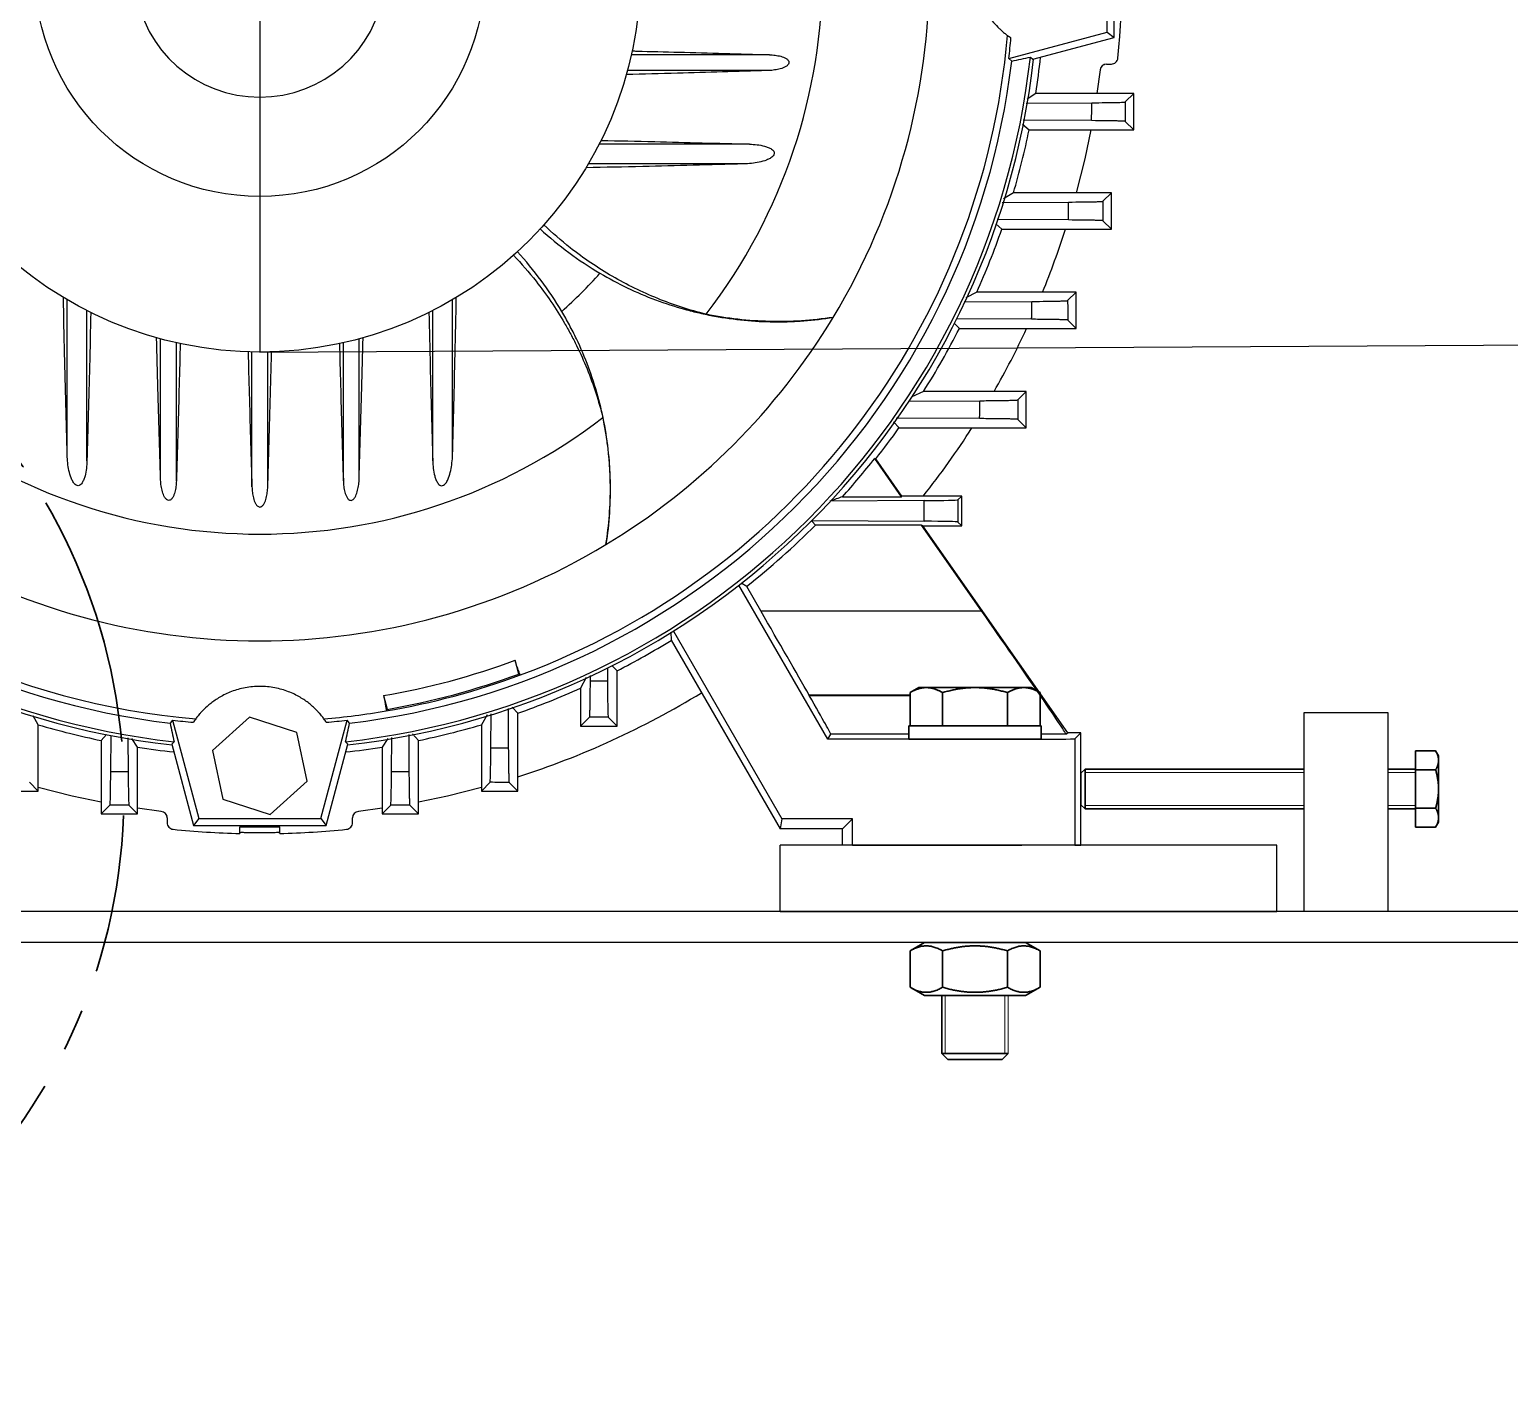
# Model space of a CAD drawing. Header units: millimetres. Extents: x 29178 to 37588, y 1365 to 7305.
# Drawn here: x 30084.7 to 30308.1, y 6078.2 to 6281 of the extents above; entities that cross this region are included whole.
import ezdxf

# ---------------------------------------------------------------- set-up
doc = ezdxf.new("R2010")
doc.units = ezdxf.units.MM
doc.linetypes.add('CENTER2', pattern=[28.575, 19.05, -3.175, 3.175, -3.175])
doc.linetypes.add('Dashed', pattern=[2, 1, -1])
for name, color, linetype, lineweight in [('CORTE', 6, 'CENTER2', 35), ('Oculto (ISO)', 7, 'Dashed', 18), ('Visível (ISO)', 7, 'Continuous', 35)]:
    doc.layers.add(name, color=color, linetype=linetype, lineweight=lineweight)

# ---------------------------------------------------------------- blocks, each defined once
blk = doc.blocks.new('base c')
for p, q in [((-38152.72, 29628.72), (-39752.72, 29628.72)), ((-38152.72, 29624.02), (-39752.72, 29624.02))]:
    blk.add_line(p, q)

msp = doc.modelspace()

# ---------------------------------------------------------------- linework, layer by layer
at = {"color": 7, "linetype": 'Continuous'}
for p, q in [((30248.42, 6279.84), (30248.42, 6299.84)), ((30247.37, 6280.65), (30247.37, 6299.04)), ((30232.53, 6276.67), (30247.37, 6280.65)), ((30236.17, 6276.56), (30248.42, 6279.84)), ((30247.37, 6280.65), (30248.42, 6279.84)), ((30196.38, 6277.24), (30175.52, 6277.24)), ((30232.53, 6276.67), (30232.98, 6276.29)), ((30235.78, 6276.89), (30236.17, 6276.56)), ((30247.3, 6275.84), (30248.02, 6275.84)), ((30196.05, 6274.85), (30174.93, 6274.85)), ((30246.3, 6274.96), (30245.83, 6271.39)), ((30236.6, 6271.39), (30235.28, 6270.52)), ((30251.4, 6271.39), (30236.6, 6271.39)), ((30250.11, 6270.11), (30251.4, 6271.39)), ((30251.4, 6265.89), (30251.4, 6271.39)), ((30235.17, 6269.92), (30245.05, 6269.99)), ((30234.57, 6266.78), (30235.6, 6265.89)), ((30245.03, 6267.29), (30234.68, 6267.37)), ((30250.11, 6267.18), (30251.4, 6265.89)), ((30235.6, 6265.89), (30251.4, 6265.89)), ((30193.36, 6263.74), (30170.65, 6263.74)), ((30192.49, 6260.75), (30169.02, 6260.75)), ((30231.54, 6254.92), (30241.54, 6254.99)), ((30233.23, 6256.39), (30231.72, 6255.5)), ((30248.02, 6256.39), (30233.23, 6256.39)), ((30246.73, 6255.11), (30248.02, 6256.39)), ((30248.02, 6250.89), (30248.02, 6256.39)), ((30230.57, 6251.73), (30231.47, 6250.89)), ((30241.52, 6252.29), (30230.76, 6252.37)), ((30231.47, 6250.89), (30248.02, 6250.89)), ((30246.74, 6252.17), (30248.02, 6250.89)), ((30090.33, 6216.78), (30090.33, 6240.25)), ((30148.52, 6216.78), (30148.52, 6240.25)), ((30225.79, 6239.92), (30236.01, 6239.99)), ((30227.7, 6241.39), (30226.05, 6240.54)), ((30242.7, 6241.39), (30227.7, 6241.39)), ((30241.41, 6240.11), (30242.7, 6241.39)), ((30242.7, 6235.89), (30242.7, 6241.39)), ((30093.32, 6215.91), (30093.32, 6238.61)), ((30145.53, 6215.91), (30145.53, 6238.61)), ((30235.97, 6237.29), (30224.65, 6237.37)), ((30241.42, 6237.17), (30242.7, 6235.89)), ((30224.27, 6236.7), (30225.07, 6235.89)), ((30225.07, 6235.89), (30242.7, 6235.89)), ((30104.43, 6213.21), (30104.43, 6234.33)), ((30106.82, 6212.89), (30106.82, 6233.74)), ((30132.03, 6212.89), (30132.03, 6233.74)), ((30134.42, 6213.21), (30134.42, 6234.33)), ((30118.23, 6212), (30118.23, 6232.36)), ((30120.62, 6212), (30120.62, 6232.36)), ((30219.65, 6226.39), (30217.86, 6225.6)), ((30235.16, 6226.39), (30219.65, 6226.39)), ((30233.87, 6225.11), (30235.16, 6226.39)), ((30235.16, 6220.89), (30235.16, 6226.39)), ((30217.37, 6224.92), (30228.16, 6224.99)), ((30215.12, 6221.79), (30215.95, 6220.89)), ((30228.12, 6222.29), (30215.54, 6222.37)), ((30233.89, 6222.16), (30235.16, 6220.89)), ((30215.95, 6220.89), (30235.16, 6220.89)), ((30212.44, 6216.23), (30212.29, 6216.27)), ((30216.34, 6210.49), (30212.29, 6216.27)), ((30216.39, 6210.59), (30212.44, 6216.23)), ((30207.4, 6210.49), (30216.34, 6210.49)), ((30216.34, 6210.49), (30216.39, 6210.59)), ((30225.41, 6210.59), (30216.39, 6210.59)), ((30224.83, 6210.01), (30225.41, 6210.59)), ((30225.41, 6206.09), (30225.41, 6210.59)), ((30219.72, 6209.9), (30205.58, 6209.8)), ((30219.72, 6206.79), (30219.72, 6209.9)), ((30224.83, 6210.01), (30224.83, 6206.67)), ((30202.81, 6206.91), (30219.72, 6206.79)), ((30219.34, 6206.2), (30203.33, 6206.2)), ((30219.54, 6206.09), (30219.34, 6206.2)), ((30228.42, 6193.23), (30219.34, 6206.2)), ((30219.54, 6206.09), (30225.41, 6206.09)), ((30241.42, 6174.84), (30219.54, 6206.09)), ((30224.83, 6206.67), (30225.41, 6206.09)), ((30205.21, 6173.86), (30191.77, 6197.13)), ((30192.94, 6196.93), (30192.11, 6197.45)), ((30195.08, 6193.23), (30192.94, 6196.93)), ((30195.08, 6193.23), (30228.42, 6193.23)), ((30181.88, 6190.19), (30198.26, 6161.82)), ((30181.47, 6190.01), (30181.55, 6188.8)), ((30181.55, 6188.8), (30197.98, 6160.34)), ((30158.52, 6183.7), (30157.96, 6185.78)), ((30158.52, 6183.7), (30158.77, 6183.57)), ((30169.34, 6182.67), (30169.35, 6183.47)), ((30171.9, 6184.64), (30171.91, 6182.7)), ((30173.37, 6184.2), (30172.56, 6185.01)), ((30173.37, 6175.84), (30173.37, 6184.2)), ((30168.72, 6183.2), (30167.87, 6181.57)), ((30167.87, 6181.57), (30167.87, 6175.84)), ((30138.08, 6180.46), (30138.64, 6178.38)), ((30202.4, 6180.46), (30202.37, 6180.5)), ((30217.61, 6180.5), (30202.37, 6180.5)), ((30202.4, 6180.46), (30217.61, 6180.46)), ((30237.25, 6180.3), (30237.24, 6180.3)), ((30237.24, 6180.26), (30237.28, 6180.26)), ((30237.25, 6180.3), (30237.28, 6180.26)), ((30085.97, 6176.04), (30085.17, 6177.41)), ((30117.87, 6177.19), (30112.29, 6172.17)), ((30125.01, 6174.86), (30117.87, 6177.19)), ((30138.64, 6178.38), (30138.48, 6178.14)), ((30153.76, 6177.55), (30152.87, 6176.04)), ((30154.31, 6172.56), (30154.35, 6177.72)), ((30156.9, 6178.49), (30156.94, 6172.58)), ((30158.37, 6177.8), (30157.54, 6178.69)), ((30158.37, 6166.03), (30158.37, 6177.8)), ((30169.22, 6177.19), (30167.87, 6175.84)), ((30172.03, 6177.18), (30173.37, 6175.84)), ((30085.97, 6166.03), (30085.97, 6176.04)), ((30096.24, 6174.55), (30095.47, 6173.67)), ((30106.25, 6176.74), (30105.87, 6176.29)), ((30106.25, 6176.74), (30110.23, 6161.89)), ((30126.56, 6167.51), (30125.01, 6174.86)), ((30128.62, 6161.89), (30132.6, 6176.74)), ((30132.98, 6176.29), (30132.6, 6176.74)), ((30141.9, 6174.58), (30141.94, 6169)), ((30143.37, 6173.67), (30142.49, 6174.69)), ((30152.87, 6176.04), (30152.87, 6166.03)), ((30167.87, 6175.84), (30173.37, 6175.84)), ((30205.21, 6173.86), (30205.64, 6174.61)), ((30217.42, 6174.61), (30205.64, 6174.61)), ((30241.15, 6174.61), (30237.42, 6174.61)), ((30241.15, 6174.61), (30241.42, 6174.84)), ((30243.42, 6174.84), (30241.42, 6174.84)), ((30242.51, 6173.93), (30243.42, 6174.84)), ((30243.42, 6157.84), (30243.42, 6174.84)), ((30095.47, 6173.67), (30095.47, 6162.6)), ((30096.9, 6169), (30096.95, 6174.44)), ((30099.5, 6174.07), (30099.54, 6168.99)), ((30100.97, 6172.67), (30100.1, 6173.99)), ((30100.97, 6162.6), (30100.97, 6172.67)), ((30106.47, 6173.48), (30106.14, 6173.1)), ((30106.14, 6173.1), (30109.42, 6160.84)), ((30129.42, 6160.84), (30132.71, 6173.1)), ((30132.71, 6173.1), (30132.38, 6173.48)), ((30138.75, 6173.99), (30137.87, 6172.67)), ((30137.87, 6172.67), (30137.87, 6162.6)), ((30139.31, 6168.99), (30139.35, 6174.11)), ((30143.37, 6162.6), (30143.37, 6173.67)), ((30234.51, 6173.86), (30205.21, 6173.86)), ((30242.51, 6173.93), (30242.51, 6157.84)), ((30112.29, 6172.17), (30113.84, 6164.83)), ((30080.47, 6166.03), (30085.97, 6166.03)), ((30084.65, 6167.35), (30085.97, 6166.03)), ((30120.97, 6162.5), (30126.56, 6167.51)), ((30154.19, 6167.35), (30152.87, 6166.03)), ((30152.87, 6166.03), (30158.37, 6166.03)), ((30157.06, 6167.34), (30158.37, 6166.03)), ((30096.79, 6163.92), (30095.47, 6162.6)), ((30099.65, 6163.92), (30100.97, 6162.6)), ((30104.54, 6162.96), (30100.97, 6163.43)), ((30113.84, 6164.83), (30120.97, 6162.5)), ((30137.87, 6163.43), (30134.31, 6162.96)), ((30139.2, 6163.92), (30137.87, 6162.6)), ((30142.05, 6163.92), (30143.37, 6162.6)), ((30095.47, 6162.6), (30100.97, 6162.6)), ((30105.42, 6161.97), (30105.42, 6161.25)), ((30110.23, 6161.89), (30109.42, 6160.84)), ((30110.23, 6161.89), (30128.62, 6161.89)), ((30128.62, 6161.89), (30129.42, 6160.84)), ((30133.42, 6161.25), (30133.42, 6161.97)), ((30137.87, 6162.6), (30143.37, 6162.6)), ((30198.26, 6161.82), (30197.98, 6160.34)), ((30208.9, 6161.82), (30198.26, 6161.82)), ((30208.9, 6161.82), (30207.42, 6160.34)), ((30208.9, 6157.84), (30208.9, 6161.82)), ((30109.42, 6160.84), (30129.42, 6160.84)), ((30116.42, 6160.64), (30122.42, 6160.64)), ((30116.42, 6159.63), (30116.42, 6160.64)), ((30122.42, 6159.63), (30122.42, 6160.64)), ((30207.42, 6160.34), (30197.98, 6160.34)), ((30207.42, 6157.84), (30207.42, 6160.34)), ((30208.9, 6157.84), (30207.42, 6157.84)), ((30208.9, 6157.84), (30234.51, 6157.84)), ((30242.51, 6157.84), (30234.51, 6157.84)), ((30242.51, 6157.84), (30243.42, 6157.84))]:
    msp.add_line(p, q, dxfattribs=at)
for p, q in [((30119.42, 6289.84), (30119.42, 6232.34)), ((30289.8, 6177.84), (30277.1, 6177.84)), ((30277.1, 6177.84), (30277.1, 6160.57)), ((30289.8, 6147.84), (30289.8, 6177.84)), ((30277.1, 6160.57), (30277.1, 6147.84)), ((30197.98, 6147.84), (30197.98, 6157.84)), ((30272.98, 6157.84), (30197.98, 6157.84)), ((30272.98, 6147.84), (30272.98, 6157.84)), ((30197.98, 6147.84), (30272.98, 6147.84)), ((30222.42, 6143.14), (30232.42, 6143.14))]:
    msp.add_line(p, q)
at = {"color": 3}
msp.add_line((30119.42, 6232.34), (30670.56, 6235.38), dxfattribs=at)
at = {"color": 1, "lineweight": 15}
msp.add_line((30231.92, 6135.14), (30231.92, 6126.39), dxfattribs=at)
at = {"lineweight": 15}
msp.add_line((30232.42, 6135.14), (30232.42, 6126.39), dxfattribs=at)
at = {"color": 7, "linetype": 'Continuous', "flags": 128}
for points in [[(30244.91, 6265.89), (30243.99, 6261.5), (30242.72, 6256.39)], [(30202.7, 6206.91), (30202.85, 6206.75), (30203.33, 6206.2)], [(30095.47, 6164.36), (30091.08, 6165.28), (30085.97, 6166.55)], [(30152.87, 6166.55), (30147.77, 6165.28), (30143.37, 6164.36)]]:
    msp.add_lwpolyline(points, dxfattribs=at)
at = {"color": 3}
msp.add_circle((30119.42, 6289.84), 57.5, dxfattribs=at)
msp.add_circle((30119.42, 6289.84), 34)
at = {"color": 7, "linetype": 'Continuous'}
for centre, radius, start, end in [((30119.42, 6289.84), 85, 322.456, 37.544), ((30119.42, 6289.84), 101.13, 328.8855, 31.1145), ((30119.42, 6289.84), 130.25, 354.2274, 5.7726), ((30119.42, 6289.84), 113.32, 184.9002, 265.0998), ((30119.42, 6289.84), 113.32, 290.3164, 355.0998), ((30119.42, 6289.84), 113.87, 353.3571, 354.941), ((30119.42, 6289.84), 117.6, 186.471, 263.529), ((30119.42, 6289.84), 117.08, 186.3514, 263.6486), ((30119.42, 6289.84), 114.36, 186.8084, 263.1916), ((30119.42, 6289.84), 117.08, 276.3514, 353.6486), ((30119.42, 6289.84), 117.6, 276.471, 353.529), ((30119.42, 6289.84), 114.36, 276.8084, 353.1916), ((30119.42, 6289.84), 118.62, 351.052, 353.7219), ((30247.3, 6274.84), 1, 90, 173.3096), ((30119.42, 6289.84), 118.62, 343.6209, 348.3517), ((30198.93, 6291.65), 55.13, 227.6049, 239.3006), ((30119.42, 6289.84), 118.62, 335.8928, 340.8309), ((30119.42, 6289.84), 127.75, 337.7124, 342.2483), ((30117.61, 6210.33), 55.13, 30.6994, 42.3951), ((30119.42, 6289.84), 68.68, 311.5968, 318.4032), ((30119.42, 6289.84), 101.13, 301.1145, 328.8855), ((30119.42, 6289.84), 118.62, 327.663, 332.9472), ((30119.42, 6289.84), 127.75, 330.2199, 335.0195), ((30119.42, 6289.84), 85, 232.456, 307.544), ((30119.42, 6289.84), 118.62, 321.6437, 324.4605), ((30119.42, 6289.84), 127.75, 321.6581, 327.335), ((30119.42, 6289.84), 118.48, 317.9509, 321.611), ((30119.42, 6289.84), 118.48, 308.3531, 315.0913), ((30119.42, 6289.84), 101.13, 238.8855, 301.1145), ((30119.42, 6289.84), 118.62, 297.0528, 301.5855), ((30119.42, 6289.84), 110.97, 279.6791, 290.3209), ((30119.42, 6289.84), 113.32, 279.6836, 290.3164), ((30119.42, 6289.84), 113.11, 279.7802, 290.2198), ((30119.42, 6289.84), 118.62, 289.1691, 294.1072), ((30119.42, 6289.84), 127.75, 287.7517, 301.4722), ((30119.42, 6289.84), 113.32, 274.9002, 279.6836), ((30119.42, 6289.84), 118.62, 253.6209, 258.3517), ((30119.42, 6289.84), 113.87, 263.3571, 264.941), ((30119.42, 6289.84), 113.87, 275.059, 276.6429), ((30119.42, 6289.84), 118.62, 281.6483, 286.3791), ((30119.42, 6289.84), 118.62, 261.052, 263.7219), ((30119.42, 6289.84), 118.62, 276.2781, 278.948), ((30104.42, 6161.97), 1, 0, 83.3096), ((30134.42, 6161.97), 1, 96.6904, 180), ((30119.42, 6289.84), 130.25, 264.2274, 268.6802), ((30119.42, 6289.84), 130.25, 271.3198, 275.7726)]:
    msp.add_arc(centre, radius, start, end, dxfattribs=at)
msp.add_arc((30119.42, 6289.84), 19, 105.2575, 74.7425)
for centre, major_axis, ratio, start_param, end_param in [((30214.83, 6210.02), (10, 0), 0.013091, 5.222898, 6.270095), ((30214.83, 6206.67), (10, 0), 0.013091, 0.01309, 1.060288), ((30194.9, 6193.23), (-10.39, 18), 0.007558, 3.922627, 4.708025), ((30228.13, 6193.23), (-12.61, 18), 0.010723, 3.919482, 4.70488), ((30194.09, 6194.61), (-11.55, 20), 0.007558, 3.145956, 3.922627), ((30227.15, 6194.61), (-14.01, 20), 0.010723, 3.14281, 3.919482), ((30234.51, 6173.93), (8, 0), 0.008727, 4.712389, 6.274459)]:
    msp.add_ellipse(centre, major_axis=major_axis, ratio=ratio, start_param=start_param, end_param=end_param, dxfattribs=at)
for points, knots in [([(30232.33, 6299.52), (30232.29, 6299.5), (30232.21, 6299.44), (30231.96, 6299.25), (30231.8, 6299.12), (30231.49, 6298.85), (30231.38, 6298.75), (30231.14, 6298.53), (30231.01, 6298.41), (30230.74, 6298.13), (30230.6, 6297.98), (30230.31, 6297.65), (30230.16, 6297.47), (30229.69, 6296.88), (30229.37, 6296.43), (30228.92, 6295.65), (30228.76, 6295.37), (30228.48, 6294.78), (30228.35, 6294.48), (30228.1, 6293.84), (30227.99, 6293.51), (30227.79, 6292.82), (30227.71, 6292.46), (30227.5, 6291.37), (30227.42, 6290.63), (30227.42, 6289.11), (30227.49, 6288.36), (30227.7, 6287.27), (30227.78, 6286.91), (30227.98, 6286.22), (30228.09, 6285.89), (30228.33, 6285.25), (30228.47, 6284.94), (30228.75, 6284.34), (30228.9, 6284.07), (30229.2, 6283.54), (30229.36, 6283.3), (30229.68, 6282.84), (30229.83, 6282.62), (30230.3, 6282.03), (30230.6, 6281.7), (30231.01, 6281.29), (30231.14, 6281.16), (30231.38, 6280.94), (30231.49, 6280.84), (30231.79, 6280.58), (30231.96, 6280.45), (30232.21, 6280.25), (30232.29, 6280.19), (30232.33, 6280.16)], [0, 0, 0, 0, 0.0625, 0.0625, 0.125, 0.125, 0.15625, 0.15625, 0.1875, 0.1875, 0.21875, 0.21875, 0.25, 0.25, 0.3125, 0.3125, 0.34375, 0.34375, 0.375, 0.375, 0.40625, 0.40625, 0.4375, 0.4375, 0.5, 0.5, 0.5625, 0.5625, 0.59375, 0.59375, 0.625, 0.625, 0.65625, 0.65625, 0.6875, 0.6875, 0.71875, 0.71875, 0.75, 0.75, 0.8125, 0.8125, 0.84375, 0.84375, 0.875, 0.875, 0.9375, 0.9375, 1, 1, 1, 1]), ([(30175.65, 6277.82), (30175.88, 6277.82), (30176.11, 6277.81), (30176.34, 6277.8), (30178.47, 6277.75), (30180.6, 6277.69), (30182.72, 6277.64), (30185, 6277.57), (30187.28, 6277.51), (30189.55, 6277.44), (30191.83, 6277.38), (30194.1, 6277.31), (30196.38, 6277.24)], [0.00588645, 0.00588645, 0.00588645, 0.00588645, 0.00660195, 0.00660195, 0.00660195, 0.01320391, 0.01320391, 0.01320391, 0.02026936, 0.02026936, 0.02026936, 0.02733484, 0.02733484, 0.02733484, 0.02733484]), ([(30196.38, 6277.24), (30196.67, 6277.23), (30196.96, 6277.21), (30197.53, 6277.13), (30197.81, 6277.08), (30198.23, 6276.97), (30198.36, 6276.93), (30198.64, 6276.82), (30198.77, 6276.76), (30198.96, 6276.64), (30199.02, 6276.6), (30199.13, 6276.5), (30199.19, 6276.45), (30199.27, 6276.33), (30199.31, 6276.26), (30199.34, 6276.11), (30199.33, 6276.03), (30199.28, 6275.88), (30199.24, 6275.81), (30199.14, 6275.7), (30199.09, 6275.64), (30198.91, 6275.5), (30198.78, 6275.43), (30198.38, 6275.23), (30198.09, 6275.14), (30197.52, 6275), (30197.23, 6274.95), (30196.64, 6274.88), (30196.35, 6274.86), (30196.05, 6274.85)], [0, 0, 0, 0, 0.125, 0.125, 0.25, 0.25, 0.3125, 0.3125, 0.375, 0.375, 0.40625, 0.40625, 0.4375, 0.4375, 0.46875, 0.46875, 0.5, 0.5, 0.53125, 0.53125, 0.5625, 0.5625, 0.625, 0.625, 0.75, 0.75, 0.875, 0.875, 1, 1, 1, 1]), ([(30248.02, 6275.84), (30248.14, 6275.84), (30248.26, 6275.87), (30248.49, 6275.95), (30248.6, 6276.02), (30248.87, 6276.27), (30248.99, 6276.5), (30249.01, 6276.74)], [0, 0, 0, 0, 0.25, 0.25, 0.5, 0.5, 1, 1, 1, 1]), ([(30196.05, 6274.85), (30191.53, 6274.71), (30187.01, 6274.58), (30179.91, 6274.39), (30177.34, 6274.33), (30174.77, 6274.26)], [0, 0, 0, 0, 0.5, 0.5, 0.7839976, 0.7839976, 0.7839976, 0.7839976]), ([(30245.03, 6267.29), (30245.03, 6267.64), (30245.04, 6267.99), (30245.04, 6268.34), (30245.04, 6268.89), (30245.04, 6269.44), (30245.05, 6269.99)], [0, 0, 0, 0, 0.001051605, 0.001051605, 0.001051605, 0.002715777, 0.002715777, 0.002715777, 0.002715777]), ([(30245.05, 6269.99), (30245.81, 6270), (30246.5, 6270.01), (30247.43, 6270.02), (30247.72, 6270.02), (30248.26, 6270.03), (30248.5, 6270.04), (30248.94, 6270.05), (30249.14, 6270.05), (30249.48, 6270.06), (30249.62, 6270.07), (30249.97, 6270.08), (30250.1, 6270.1), (30250.11, 6270.11)], [0, 0, 0, 0, 0.25, 0.25, 0.375, 0.375, 0.5, 0.5, 0.625, 0.625, 0.75, 0.75, 1, 1, 1, 1]), ([(30250.11, 6270.11), (30250.11, 6269.8), (30250.11, 6269.49), (30250.11, 6269.18), (30250.11, 6268.51), (30250.11, 6267.84), (30250.11, 6267.18)], [0, 0, 0, 0, 0.000930256, 0.000930256, 0.000930256, 0.002944349, 0.002944349, 0.002944349, 0.002944349]), ([(30250.11, 6267.18), (30250.1, 6267.19), (30249.98, 6267.2), (30249.62, 6267.22), (30249.48, 6267.22), (30249.14, 6267.23), (30248.94, 6267.24), (30248.5, 6267.25), (30248.25, 6267.25), (30247.71, 6267.26), (30247.42, 6267.27), (30246.49, 6267.28), (30245.8, 6267.28), (30245.03, 6267.29)], [0, 0, 0, 0, 0.25, 0.25, 0.375, 0.375, 0.5, 0.5, 0.625, 0.625, 0.75, 0.75, 1, 1, 1, 1]), ([(30170.94, 6264.31), (30173.65, 6264.25), (30176.35, 6264.19), (30183.82, 6264), (30188.59, 6263.88), (30193.36, 6263.74)], [0.21742, 0.21742, 0.21742, 0.21742, 0.5, 0.5, 1, 1, 1, 1]), ([(30193.36, 6263.74), (30193.75, 6263.73), (30194.13, 6263.7), (30194.89, 6263.61), (30195.27, 6263.54), (30195.82, 6263.39), (30196, 6263.33), (30196.37, 6263.18), (30196.54, 6263.1), (30196.78, 6262.93), (30196.86, 6262.87), (30196.99, 6262.72), (30197.05, 6262.64), (30197.12, 6262.45), (30197.12, 6262.34), (30197.07, 6262.15), (30197.01, 6262.06), (30196.89, 6261.9), (30196.81, 6261.83), (30196.65, 6261.71), (30196.57, 6261.65), (30196.31, 6261.5), (30196.13, 6261.42), (30195.58, 6261.2), (30195.2, 6261.1), (30194.43, 6260.93), (30194.05, 6260.87), (30193.27, 6260.79), (30192.88, 6260.76), (30192.49, 6260.75)], [0, 0, 0, 0, 0.125, 0.125, 0.25, 0.25, 0.3125, 0.3125, 0.375, 0.375, 0.40625, 0.40625, 0.4375, 0.4375, 0.46875, 0.46875, 0.5, 0.5, 0.53125, 0.53125, 0.5625, 0.5625, 0.625, 0.625, 0.75, 0.75, 0.875, 0.875, 1, 1, 1, 1]), ([(30192.49, 6260.75), (30187.41, 6260.61), (30182.33, 6260.48), (30174.39, 6260.3), (30171.53, 6260.23), (30168.68, 6260.18)], [0, 0, 0, 0, 0.5, 0.5, 0.7800016, 0.7800016, 0.7800016, 0.7800016]), ([(30241.52, 6252.29), (30241.52, 6252.57), (30241.52, 6252.85), (30241.52, 6253.13), (30241.53, 6253.75), (30241.53, 6254.37), (30241.54, 6254.99)], [0, 0, 0, 0, 0.000850799, 0.000850799, 0.000850799, 0.00273771, 0.00273771, 0.00273771, 0.00273771]), ([(30241.54, 6254.99), (30242.32, 6255), (30243.03, 6255.01), (30243.98, 6255.02), (30244.28, 6255.02), (30244.83, 6255.03), (30245.08, 6255.04), (30245.53, 6255.05), (30245.73, 6255.05), (30246.09, 6255.06), (30246.23, 6255.07), (30246.47, 6255.08), (30246.56, 6255.08), (30246.69, 6255.1), (30246.73, 6255.1), (30246.73, 6255.11)], [0, 0, 0, 0, 0.25, 0.25, 0.375, 0.375, 0.5, 0.5, 0.625, 0.625, 0.75, 0.75, 0.875, 0.875, 1, 1, 1, 1]), ([(30186.82, 6238.05), (30184.3, 6238.67), (30181.86, 6239.47), (30177.14, 6241.38), (30174.85, 6242.5), (30171.55, 6244.42), (30170.46, 6245.1), (30168.34, 6246.54), (30167.29, 6247.3), (30164.9, 6249.18), (30163.58, 6250.33), (30162.31, 6251.54)], [0, 0, 0, 0, 0.25, 0.25, 0.5, 0.5, 0.625, 0.625, 0.75, 0.75, 0.920276, 0.920276, 0.920276, 0.920276]), ([(30246.74, 6252.17), (30246.73, 6252.19), (30246.6, 6252.2), (30246.24, 6252.21), (30246.09, 6252.22), (30245.74, 6252.23), (30245.54, 6252.24), (30245.08, 6252.25), (30244.83, 6252.25), (30244.28, 6252.26), (30243.97, 6252.26), (30243.02, 6252.28), (30242.31, 6252.28), (30241.52, 6252.29)], [0, 0, 0, 0, 0.25, 0.25, 0.375, 0.375, 0.5, 0.5, 0.625, 0.625, 0.75, 0.75, 1, 1, 1, 1]), ([(30157.72, 6246.96), (30158.92, 6245.7), (30160.06, 6244.39), (30162.7, 6241.04), (30164.14, 6238.94), (30165.75, 6236.17), (30166.06, 6235.61), (30166.67, 6234.47), (30166.97, 6233.9), (30167.82, 6232.16), (30168.35, 6230.99), (30169.8, 6227.41), (30170.59, 6224.96), (30171.22, 6222.45)], [0.080097, 0.080097, 0.080097, 0.080097, 0.25, 0.25, 0.5, 0.5, 0.5625, 0.5625, 0.625, 0.625, 0.75, 0.75, 1, 1, 1, 1]), ([(30170.79, 6244.25), (30173.48, 6242.65), (30176.28, 6241.31), (30180.61, 6239.69), (30182.08, 6239.22), (30184.32, 6238.6), (30185.07, 6238.41), (30186.57, 6238.07), (30187.32, 6237.91), (30191.06, 6237.22), (30194.06, 6236.94), (30197.83, 6236.9), (30198.58, 6236.91), (30200.08, 6236.96), (30200.83, 6237), (30203.06, 6237.17), (30204.54, 6237.35), (30206.01, 6237.58)], [0, 0, 0, 0, 0.25, 0.25, 0.375, 0.375, 0.4375, 0.4375, 0.5, 0.5, 0.75, 0.75, 0.8125, 0.8125, 0.875, 0.875, 1, 1, 1, 1]), ([(30090.33, 6216.78), (30090.19, 6221.86), (30090.06, 6226.94), (30089.87, 6234.88), (30089.81, 6237.73), (30089.76, 6240.59)], [0, 0, 0, 0, 0.5, 0.5, 0.7800016, 0.7800016, 0.7800016, 0.7800016]), ([(30148.52, 6216.78), (30148.66, 6221.86), (30148.79, 6226.94), (30148.97, 6234.88), (30149.03, 6237.73), (30149.09, 6240.59)], [0, 0, 0, 0, 0.5, 0.5, 0.7800016, 0.7800016, 0.7800016, 0.7800016]), ([(30235.97, 6237.29), (30235.98, 6237.5), (30235.98, 6237.72), (30235.98, 6237.94), (30235.99, 6238.62), (30236, 6239.31), (30236.01, 6239.99)], [0, 0, 0, 0, 0.000665229, 0.000665229, 0.000665229, 0.002771269, 0.002771269, 0.002771269, 0.002771269]), ([(30236.01, 6239.99), (30236.82, 6240), (30237.56, 6240), (30238.55, 6240.02), (30238.87, 6240.02), (30239.44, 6240.03), (30239.7, 6240.04), (30240.17, 6240.05), (30240.38, 6240.05), (30240.74, 6240.06), (30240.9, 6240.07), (30241.14, 6240.08), (30241.24, 6240.08), (30241.37, 6240.1), (30241.41, 6240.1), (30241.41, 6240.11)], [0, 0, 0, 0, 0.25, 0.25, 0.375, 0.375, 0.5, 0.5, 0.625, 0.625, 0.75, 0.75, 0.875, 0.875, 1, 1, 1, 1]), ([(30093.89, 6238.32), (30093.83, 6235.62), (30093.77, 6232.92), (30093.58, 6225.45), (30093.45, 6220.68), (30093.32, 6215.91)], [0.21742, 0.21742, 0.21742, 0.21742, 0.5, 0.5, 1, 1, 1, 1]), ([(30144.96, 6238.32), (30145.02, 6235.62), (30145.08, 6232.92), (30145.26, 6225.45), (30145.39, 6220.68), (30145.53, 6215.91)], [0.21742, 0.21742, 0.21742, 0.21742, 0.5, 0.5, 1, 1, 1, 1]), ([(30171.68, 6203.26), (30172.16, 6206.2), (30172.38, 6209.16), (30172.34, 6213.65), (30172.27, 6215.15), (30172.05, 6217.41), (30171.96, 6218.17), (30171.75, 6219.69), (30171.63, 6220.45), (30170.94, 6224.22), (30170.12, 6227.17), (30168.51, 6231.5), (30167.91, 6232.93), (30166.9, 6235.04), (30166.54, 6235.74), (30165.8, 6237.13), (30165.42, 6237.81), (30165.02, 6238.48)], [0, 0, 0, 0, 0.25, 0.25, 0.375, 0.375, 0.4375, 0.4375, 0.5, 0.5, 0.75, 0.75, 0.875, 0.875, 0.9375, 0.9375, 1, 1, 1, 1]), ([(30206.01, 6237.58), (30202.8, 6237.09), (30199.6, 6236.89), (30193.21, 6237.04), (30190.01, 6237.4), (30186.82, 6238.05)], [0, 0, 0, 0, 0.5, 0.5, 1, 1, 1, 1]), ([(30241.42, 6237.17), (30241.41, 6237.18), (30241.28, 6237.19), (30240.9, 6237.21), (30240.75, 6237.22), (30240.38, 6237.23), (30240.17, 6237.23), (30239.7, 6237.24), (30239.44, 6237.25), (30238.86, 6237.26), (30238.55, 6237.26), (30237.88, 6237.27), (30237.53, 6237.28), (30236.78, 6237.28), (30236.39, 6237.29), (30235.97, 6237.29)], [0, 0, 0, 0, 0.25, 0.25, 0.375, 0.375, 0.5, 0.5, 0.625, 0.625, 0.75, 0.75, 0.875, 0.875, 1, 1, 1, 1]), ([(30104.43, 6213.21), (30104.29, 6217.73), (30104.16, 6222.26), (30103.97, 6229.35), (30103.91, 6231.92), (30103.84, 6234.49)], [0, 0, 0, 0, 0.5, 0.5, 0.7839976, 0.7839976, 0.7839976, 0.7839976]), ([(30107.4, 6233.61), (30107.39, 6233.38), (30107.39, 6233.15), (30107.38, 6232.92), (30107.33, 6230.8), (30107.27, 6228.67), (30107.21, 6226.54), (30107.15, 6224.27), (30107.09, 6221.99), (30107.02, 6219.71), (30106.96, 6217.44), (30106.89, 6215.16), (30106.82, 6212.89)], [0.00588645, 0.00588645, 0.00588645, 0.00588645, 0.00660195, 0.00660195, 0.00660195, 0.01320391, 0.01320391, 0.01320391, 0.02026936, 0.02026936, 0.02026936, 0.02733484, 0.02733484, 0.02733484, 0.02733484]), ([(30131.45, 6233.61), (30131.45, 6233.38), (30131.46, 6233.15), (30131.46, 6232.92), (30131.52, 6230.8), (30131.57, 6228.67), (30131.63, 6226.54), (30131.69, 6224.27), (30131.76, 6221.99), (30131.82, 6219.71), (30131.89, 6217.44), (30131.96, 6215.16), (30132.03, 6212.89)], [0.00588645, 0.00588645, 0.00588645, 0.00588645, 0.00660195, 0.00660195, 0.00660195, 0.01320391, 0.01320391, 0.01320391, 0.02026936, 0.02026936, 0.02026936, 0.02733484, 0.02733484, 0.02733484, 0.02733484]), ([(30134.42, 6213.21), (30134.55, 6217.73), (30134.68, 6222.26), (30134.87, 6229.35), (30134.94, 6231.92), (30135, 6234.49)], [0, 0, 0, 0, 0.5, 0.5, 0.7839976, 0.7839976, 0.7839976, 0.7839976]), ([(30117.65, 6232.37), (30117.65, 6232.11), (30117.66, 6231.85), (30117.67, 6231.59), (30117.72, 6229.46), (30117.78, 6227.34), (30117.84, 6225.21), (30117.9, 6223.01), (30117.96, 6220.81), (30118.03, 6218.61), (30118.09, 6216.4), (30118.16, 6214.2), (30118.23, 6212)], [0.00579064, 0.00579064, 0.00579064, 0.00579064, 0.00660195, 0.00660195, 0.00660195, 0.0132039, 0.0132039, 0.0132039, 0.02004634, 0.02004634, 0.02004634, 0.02688879, 0.02688879, 0.02688879, 0.02688879]), ([(30120.62, 6212), (30120.67, 6213.59), (30120.72, 6215.19), (30120.76, 6216.78), (30120.81, 6218.37), (30120.86, 6219.96), (30120.9, 6221.56), (30120.95, 6223.15), (30120.99, 6224.74), (30121.04, 6226.34), (30121.08, 6227.93), (30121.12, 6229.53), (30121.17, 6231.12), (30121.18, 6231.54), (30121.19, 6231.95), (30121.2, 6232.37)], [0, 0, 0, 0, 0.00495025, 0.00495025, 0.00495025, 0.00990049, 0.00990049, 0.00990049, 0.01485074, 0.01485074, 0.01485074, 0.01980098, 0.01980098, 0.01980098, 0.02109815, 0.02109815, 0.02109815, 0.02109815]), ([(30228.12, 6222.29), (30228.12, 6222.45), (30228.13, 6222.61), (30228.13, 6222.77), (30228.14, 6223.51), (30228.15, 6224.25), (30228.16, 6224.99)], [0, 0, 0, 0, 0.00050301, 0.00050301, 0.00050301, 0.002816691, 0.002816691, 0.002816691, 0.002816691]), ([(30228.16, 6224.99), (30229.02, 6225), (30229.8, 6225), (30230.86, 6225.02), (30231.19, 6225.02), (30231.79, 6225.03), (30232.07, 6225.03), (30232.44, 6225.04), (30232.56, 6225.05), (30232.78, 6225.05), (30232.88, 6225.05), (30233.17, 6225.06), (30233.33, 6225.07), (30233.59, 6225.08), (30233.69, 6225.09), (30233.83, 6225.1), (30233.87, 6225.1), (30233.87, 6225.11)], [0, 0, 0, 0, 0.25, 0.25, 0.375, 0.375, 0.5, 0.5, 0.5625, 0.5625, 0.625, 0.625, 0.75, 0.75, 0.875, 0.875, 1, 1, 1, 1]), ([(30171.22, 6222.45), (30171.87, 6219.26), (30172.23, 6216.06), (30172.38, 6209.66), (30172.18, 6206.46), (30171.68, 6203.26)], [0, 0, 0, 0, 0.5, 0.5, 1, 1, 1, 1]), ([(30233.89, 6222.16), (30233.87, 6222.18), (30233.74, 6222.19), (30233.34, 6222.21), (30233.18, 6222.21), (30232.79, 6222.23), (30232.57, 6222.23), (30232.08, 6222.24), (30231.8, 6222.25), (30231.19, 6222.26), (30230.85, 6222.26), (30230.15, 6222.27), (30229.78, 6222.27), (30228.98, 6222.28), (30228.56, 6222.28), (30228.12, 6222.29)], [0, 0, 0, 0, 0.25, 0.25, 0.375, 0.375, 0.5, 0.5, 0.625, 0.625, 0.75, 0.75, 0.875, 0.875, 1, 1, 1, 1]), ([(30093.32, 6215.91), (30093.31, 6215.52), (30093.28, 6215.14), (30093.18, 6214.38), (30093.12, 6214), (30092.97, 6213.45), (30092.91, 6213.26), (30092.76, 6212.9), (30092.68, 6212.72), (30092.51, 6212.49), (30092.45, 6212.41), (30092.3, 6212.27), (30092.22, 6212.22), (30092.03, 6212.15), (30091.92, 6212.15), (30091.72, 6212.2), (30091.63, 6212.25), (30091.48, 6212.38), (30091.41, 6212.46), (30091.28, 6212.61), (30091.23, 6212.7), (30091.08, 6212.96), (30090.99, 6213.14), (30090.78, 6213.68), (30090.68, 6214.07), (30090.51, 6214.83), (30090.45, 6215.22), (30090.37, 6216), (30090.34, 6216.39), (30090.33, 6216.78)], [0, 0, 0, 0, 0.125, 0.125, 0.25, 0.25, 0.3125, 0.3125, 0.375, 0.375, 0.40625, 0.40625, 0.4375, 0.4375, 0.46875, 0.46875, 0.5, 0.5, 0.53125, 0.53125, 0.5625, 0.5625, 0.625, 0.625, 0.75, 0.75, 0.875, 0.875, 1, 1, 1, 1]), ([(30145.53, 6215.91), (30145.54, 6215.52), (30145.57, 6215.14), (30145.66, 6214.38), (30145.73, 6214), (30145.88, 6213.45), (30145.94, 6213.26), (30146.08, 6212.9), (30146.17, 6212.72), (30146.33, 6212.49), (30146.4, 6212.41), (30146.54, 6212.27), (30146.63, 6212.22), (30146.82, 6212.15), (30146.92, 6212.15), (30147.12, 6212.2), (30147.21, 6212.25), (30147.37, 6212.38), (30147.44, 6212.46), (30147.56, 6212.61), (30147.62, 6212.7), (30147.77, 6212.96), (30147.85, 6213.14), (30148.07, 6213.68), (30148.17, 6214.07), (30148.34, 6214.83), (30148.39, 6215.22), (30148.48, 6216), (30148.51, 6216.39), (30148.52, 6216.78)], [0, 0, 0, 0, 0.125, 0.125, 0.25, 0.25, 0.3125, 0.3125, 0.375, 0.375, 0.40625, 0.40625, 0.4375, 0.4375, 0.46875, 0.46875, 0.5, 0.5, 0.53125, 0.53125, 0.5625, 0.5625, 0.625, 0.625, 0.75, 0.75, 0.875, 0.875, 1, 1, 1, 1]), ([(30106.82, 6212.89), (30106.81, 6212.6), (30106.79, 6212.31), (30106.71, 6211.74), (30106.66, 6211.46), (30106.55, 6211.04), (30106.5, 6210.9), (30106.4, 6210.63), (30106.34, 6210.49), (30106.22, 6210.31), (30106.18, 6210.25), (30106.08, 6210.13), (30106.03, 6210.08), (30105.91, 6209.99), (30105.84, 6209.96), (30105.68, 6209.93), (30105.61, 6209.93), (30105.46, 6209.98), (30105.39, 6210.03), (30105.28, 6210.12), (30105.22, 6210.18), (30105.08, 6210.36), (30105.01, 6210.49), (30104.81, 6210.89), (30104.72, 6211.17), (30104.58, 6211.75), (30104.53, 6212.04), (30104.46, 6212.62), (30104.44, 6212.92), (30104.43, 6213.21)], [0, 0, 0, 0, 0.125, 0.125, 0.25, 0.25, 0.3125, 0.3125, 0.375, 0.375, 0.40625, 0.40625, 0.4375, 0.4375, 0.46875, 0.46875, 0.5, 0.5, 0.53125, 0.53125, 0.5625, 0.5625, 0.625, 0.625, 0.75, 0.75, 0.875, 0.875, 1, 1, 1, 1]), ([(30132.03, 6212.89), (30132.04, 6212.6), (30132.06, 6212.31), (30132.13, 6211.74), (30132.18, 6211.46), (30132.3, 6211.04), (30132.34, 6210.9), (30132.45, 6210.63), (30132.51, 6210.49), (30132.63, 6210.31), (30132.67, 6210.25), (30132.76, 6210.13), (30132.82, 6210.08), (30132.94, 6209.99), (30133.01, 6209.96), (30133.16, 6209.93), (30133.24, 6209.93), (30133.39, 6209.98), (30133.45, 6210.03), (30133.57, 6210.12), (30133.62, 6210.18), (30133.76, 6210.36), (30133.84, 6210.49), (30134.03, 6210.89), (30134.12, 6211.17), (30134.26, 6211.75), (30134.31, 6212.04), (30134.39, 6212.62), (30134.41, 6212.92), (30134.42, 6213.21)], [0, 0, 0, 0, 0.125, 0.125, 0.25, 0.25, 0.3125, 0.3125, 0.375, 0.375, 0.40625, 0.40625, 0.4375, 0.4375, 0.46875, 0.46875, 0.5, 0.5, 0.53125, 0.53125, 0.5625, 0.5625, 0.625, 0.625, 0.75, 0.75, 0.875, 0.875, 1, 1, 1, 1]), ([(30118.23, 6212), (30118.24, 6211.71), (30118.26, 6211.42), (30118.33, 6210.86), (30118.38, 6210.57), (30118.49, 6210.16), (30118.53, 6210.02), (30118.63, 6209.75), (30118.69, 6209.61), (30118.83, 6209.36), (30118.91, 6209.23), (30119.07, 6209.07), (30119.13, 6209.03), (30119.26, 6208.96), (30119.34, 6208.93), (30119.49, 6208.93), (30119.57, 6208.95), (30119.7, 6209.02), (30119.76, 6209.06), (30119.92, 6209.22), (30120.01, 6209.34), (30120.22, 6209.73), (30120.31, 6210.01), (30120.46, 6210.57), (30120.51, 6210.85), (30120.59, 6211.42), (30120.61, 6211.71), (30120.62, 6212)], [0, 0, 0, 0, 0.125, 0.125, 0.25, 0.25, 0.3125, 0.3125, 0.375, 0.375, 0.4375, 0.4375, 0.46875, 0.46875, 0.5, 0.5, 0.53125, 0.53125, 0.5625, 0.5625, 0.625, 0.625, 0.75, 0.75, 0.875, 0.875, 1, 1, 1, 1]), ([(30158.77, 6183.57), (30158.71, 6183.63), (30158.62, 6183.85), (30158.42, 6184.4), (30158.34, 6184.62), (30158.16, 6185.15), (30158.07, 6185.45), (30157.96, 6185.78)], [0, 0, 0, 0, 0.5, 0.5, 0.75, 0.75, 1, 1, 1, 1]), ([(30129.1, 6176.94), (30129.08, 6176.97), (30129.02, 6177.06), (30128.82, 6177.3), (30128.69, 6177.47), (30128.43, 6177.77), (30128.33, 6177.89), (30128.11, 6178.13), (30127.98, 6178.25), (30127.71, 6178.52), (30127.56, 6178.66), (30127.23, 6178.96), (30127.05, 6179.11), (30126.46, 6179.58), (30126.01, 6179.89), (30125.23, 6180.35), (30124.95, 6180.5), (30124.36, 6180.79), (30124.05, 6180.92), (30123.42, 6181.16), (30123.09, 6181.28), (30122.4, 6181.47), (30122.04, 6181.56), (30120.95, 6181.77), (30120.21, 6181.84), (30118.69, 6181.85), (30117.94, 6181.77), (30116.85, 6181.57), (30116.49, 6181.49), (30115.8, 6181.29), (30115.47, 6181.18), (30114.82, 6180.93), (30114.51, 6180.8), (30113.92, 6180.51), (30113.65, 6180.37), (30113.12, 6180.06), (30112.88, 6179.91), (30112.42, 6179.59), (30112.2, 6179.43), (30111.61, 6178.97), (30111.28, 6178.67), (30110.87, 6178.26), (30110.74, 6178.13), (30110.52, 6177.89), (30110.42, 6177.78), (30110.16, 6177.47), (30110.02, 6177.31), (30109.83, 6177.06), (30109.77, 6176.97), (30109.74, 6176.94)], [0, 0, 0, 0, 0.0625, 0.0625, 0.125, 0.125, 0.15625, 0.15625, 0.1875, 0.1875, 0.21875, 0.21875, 0.25, 0.25, 0.3125, 0.3125, 0.34375, 0.34375, 0.375, 0.375, 0.40625, 0.40625, 0.4375, 0.4375, 0.5, 0.5, 0.5625, 0.5625, 0.59375, 0.59375, 0.625, 0.625, 0.65625, 0.65625, 0.6875, 0.6875, 0.71875, 0.71875, 0.75, 0.75, 0.8125, 0.8125, 0.84375, 0.84375, 0.875, 0.875, 0.9375, 0.9375, 1, 1, 1, 1]), ([(30169.22, 6177.19), (30169.23, 6177.21), (30169.25, 6177.34), (30169.26, 6177.71), (30169.27, 6177.87), (30169.28, 6178.24), (30169.29, 6178.45), (30169.3, 6178.92), (30169.3, 6179.19), (30169.31, 6179.77), (30169.31, 6180.08), (30169.32, 6180.75), (30169.33, 6181.11), (30169.33, 6181.86), (30169.34, 6182.25), (30169.34, 6182.67)], [0, 0, 0, 0, 0.25, 0.25, 0.375, 0.375, 0.5, 0.5, 0.625, 0.625, 0.75, 0.75, 0.875, 0.875, 1, 1, 1, 1]), ([(30169.34, 6182.67), (30170.02, 6182.68), (30170.7, 6182.68), (30171.38, 6182.69), (30171.56, 6182.7), (30171.74, 6182.7), (30171.91, 6182.7)], [0, 0, 0, 0, 0.002096555, 0.002096555, 0.002096555, 0.00264808, 0.00264808, 0.00264808, 0.00264808]), ([(30171.91, 6182.7), (30171.92, 6181.86), (30171.93, 6181.11), (30171.94, 6180.09), (30171.94, 6179.77), (30171.95, 6179.19), (30171.96, 6178.93), (30171.97, 6178.45), (30171.97, 6178.24), (30171.99, 6177.86), (30171.99, 6177.71), (30172, 6177.46), (30172.01, 6177.36), (30172.02, 6177.23), (30172.03, 6177.19), (30172.03, 6177.18)], [0, 0, 0, 0, 0.25, 0.25, 0.375, 0.375, 0.5, 0.5, 0.625, 0.625, 0.75, 0.75, 0.875, 0.875, 1, 1, 1, 1]), ([(30138.08, 6180.46), (30138.23, 6179.77), (30138.34, 6179.23), (30138.44, 6178.65), (30138.46, 6178.49), (30138.49, 6178.25), (30138.49, 6178.18), (30138.48, 6178.14)], [0, 0, 0, 0, 0.5, 0.5, 0.75, 0.75, 1, 1, 1, 1]), ([(30154.19, 6167.35), (30154.21, 6167.36), (30154.22, 6167.49), (30154.23, 6167.85), (30154.24, 6168), (30154.25, 6168.35), (30154.26, 6168.55), (30154.27, 6169), (30154.27, 6169.25), (30154.28, 6169.81), (30154.28, 6170.11), (30154.3, 6171.06), (30154.3, 6171.77), (30154.31, 6172.56)], [0, 0, 0, 0, 0.25, 0.25, 0.375, 0.375, 0.5, 0.5, 0.625, 0.625, 0.75, 0.75, 1, 1, 1, 1]), ([(30154.31, 6172.56), (30154.93, 6172.56), (30155.54, 6172.57), (30156.16, 6172.58), (30156.42, 6172.58), (30156.68, 6172.58), (30156.94, 6172.58)], [0, 0, 0, 0, 0.001873325, 0.001873325, 0.001873325, 0.002669371, 0.002669371, 0.002669371, 0.002669371]), ([(30156.94, 6172.58), (30156.95, 6171.79), (30156.96, 6171.08), (30156.97, 6170.11), (30156.97, 6169.81), (30156.98, 6169.25), (30156.99, 6169), (30157, 6168.55), (30157, 6168.35), (30157.01, 6167.99), (30157.02, 6167.84), (30157.03, 6167.6), (30157.03, 6167.51), (30157.05, 6167.38), (30157.05, 6167.35), (30157.06, 6167.34)], [0, 0, 0, 0, 0.25, 0.25, 0.375, 0.375, 0.5, 0.5, 0.625, 0.625, 0.75, 0.75, 0.875, 0.875, 1, 1, 1, 1]), ([(30096.79, 6163.92), (30096.8, 6163.93), (30096.81, 6164.05), (30096.83, 6164.4), (30096.84, 6164.55), (30096.85, 6164.89), (30096.85, 6165.09), (30096.86, 6165.53), (30096.87, 6165.78), (30096.88, 6166.32), (30096.88, 6166.61), (30096.89, 6167.54), (30096.9, 6168.23), (30096.9, 6169)], [0, 0, 0, 0, 0.25, 0.25, 0.375, 0.375, 0.5, 0.5, 0.625, 0.625, 0.75, 0.75, 1, 1, 1, 1]), ([(30096.9, 6169), (30097.24, 6169), (30097.57, 6169), (30097.9, 6169), (30098.45, 6168.99), (30098.99, 6168.99), (30099.54, 6168.99)], [0, 0, 0, 0, 0.001003718, 0.001003718, 0.001003718, 0.002645305, 0.002645305, 0.002645305, 0.002645305]), ([(30099.54, 6168.99), (30099.54, 6168.22), (30099.55, 6167.53), (30099.56, 6166.6), (30099.57, 6166.31), (30099.58, 6165.77), (30099.58, 6165.53), (30099.59, 6165.09), (30099.6, 6164.89), (30099.61, 6164.55), (30099.61, 6164.41), (30099.63, 6164.06), (30099.64, 6163.93), (30099.65, 6163.92)], [0, 0, 0, 0, 0.25, 0.25, 0.375, 0.375, 0.5, 0.5, 0.625, 0.625, 0.75, 0.75, 1, 1, 1, 1]), ([(30139.2, 6163.92), (30139.21, 6163.93), (30139.22, 6164.06), (30139.23, 6164.41), (30139.24, 6164.55), (30139.25, 6164.9), (30139.26, 6165.09), (30139.27, 6165.53), (30139.27, 6165.78), (30139.28, 6166.31), (30139.28, 6166.61), (30139.3, 6167.53), (30139.3, 6168.22), (30139.31, 6168.99)], [0, 0, 0, 0, 0.25, 0.25, 0.375, 0.375, 0.5, 0.5, 0.625, 0.625, 0.75, 0.75, 1, 1, 1, 1]), ([(30139.31, 6168.99), (30139.85, 6168.99), (30140.4, 6168.99), (30140.94, 6169), (30141.28, 6169), (30141.61, 6169), (30141.94, 6169)], [0, 0, 0, 0, 0.00164158, 0.00164158, 0.00164158, 0.002645294, 0.002645294, 0.002645294, 0.002645294]), ([(30141.94, 6169), (30141.95, 6168.23), (30141.95, 6167.54), (30141.97, 6166.61), (30141.97, 6166.31), (30141.98, 6165.77), (30141.98, 6165.53), (30141.99, 6165.09), (30142, 6164.89), (30142.01, 6164.55), (30142.01, 6164.4), (30142.03, 6164.05), (30142.04, 6163.93), (30142.05, 6163.92)], [0, 0, 0, 0, 0.25, 0.25, 0.375, 0.375, 0.5, 0.5, 0.625, 0.625, 0.75, 0.75, 1, 1, 1, 1]), ([(30099.65, 6163.92), (30099.36, 6163.92), (30099.07, 6163.92), (30098.78, 6163.92), (30098.12, 6163.92), (30097.45, 6163.92), (30096.79, 6163.92)], [0, 0, 0, 0, 0.000874606, 0.000874606, 0.000874606, 0.002874308, 0.002874308, 0.002874308, 0.002874308]), ([(30142.05, 6163.92), (30141.39, 6163.92), (30140.73, 6163.92), (30140.07, 6163.92), (30139.78, 6163.92), (30139.49, 6163.92), (30139.2, 6163.92)], [0, 0, 0, 0, 0.001999684, 0.001999684, 0.001999684, 0.002874282, 0.002874282, 0.002874282, 0.002874282]), ([(30105.42, 6161.25), (30105.42, 6161.13), (30105.45, 6161), (30105.53, 6160.78), (30105.6, 6160.67), (30105.85, 6160.4), (30106.08, 6160.28), (30106.32, 6160.25)], [0, 0, 0, 0, 0.25, 0.25, 0.5, 0.5, 1, 1, 1, 1]), ([(30132.52, 6160.25), (30132.65, 6160.27), (30132.76, 6160.3), (30132.98, 6160.41), (30133.08, 6160.49), (30133.33, 6160.76), (30133.42, 6161), (30133.42, 6161.25)], [0, 0, 0, 0, 0.25, 0.25, 0.5, 0.5, 1, 1, 1, 1]), ([(30122.42, 6159.74), (30122.42, 6159.74), (30122.4, 6159.74), (30122.33, 6159.75), (30122.27, 6159.75), (30122.12, 6159.75), (30122.03, 6159.75), (30121.81, 6159.75), (30121.68, 6159.74), (30121.41, 6159.74), (30121.25, 6159.74), (30120.93, 6159.74), (30120.75, 6159.74), (30120.39, 6159.74), (30120.2, 6159.73), (30119.82, 6159.73), (30119.62, 6159.73), (30119.23, 6159.73), (30119.03, 6159.73), (30118.65, 6159.73), (30118.46, 6159.74), (30118.09, 6159.74), (30117.92, 6159.74), (30117.59, 6159.74), (30117.44, 6159.74), (30117.16, 6159.74), (30117.04, 6159.75), (30116.82, 6159.75), (30116.73, 6159.75), (30116.58, 6159.75), (30116.52, 6159.75), (30116.44, 6159.74), (30116.42, 6159.74), (30116.42, 6159.74)], [0, 0, 0, 0, 0.0625, 0.0625, 0.125, 0.125, 0.1875, 0.1875, 0.25, 0.25, 0.3125, 0.3125, 0.375, 0.375, 0.4375, 0.4375, 0.5, 0.5, 0.5625, 0.5625, 0.625, 0.625, 0.6875, 0.6875, 0.75, 0.75, 0.8125, 0.8125, 0.875, 0.875, 0.9375, 0.9375, 1, 1, 1, 1])]:
    msp.add_open_spline(points, degree=3, knots=knots, dxfattribs=at)
for points in [[(30232.33, 6280.16), (30232.5, 6280.04), (30232.68, 6279.92), (30232.85, 6279.8)], [(30232.98, 6276.29), (30233.91, 6276.49), (30234.85, 6276.69), (30235.78, 6276.89)], [(30246.9, 6275.76), (30246.94, 6275.78), (30246.98, 6275.79), (30247.02, 6275.81)], [(30246.73, 6255.11), (30246.74, 6254.13), (30246.74, 6253.15), (30246.74, 6252.17)], [(30241.41, 6240.11), (30241.42, 6239.13), (30241.42, 6238.15), (30241.42, 6237.17)], [(30233.87, 6225.11), (30233.88, 6224.13), (30233.88, 6223.15), (30233.89, 6222.16)], [(30207.4, 6210.49), (30206.78, 6210.26), (30206.16, 6210.03), (30205.52, 6209.8)], [(30109.74, 6176.94), (30109.62, 6176.76), (30109.5, 6176.59), (30109.38, 6176.41)], [(30129.46, 6176.41), (30129.35, 6176.59), (30129.23, 6176.76), (30129.1, 6176.94)], [(30172.03, 6177.18), (30171.1, 6177.19), (30170.16, 6177.19), (30169.22, 6177.19)], [(30105.87, 6176.29), (30106.07, 6175.35), (30106.27, 6174.42), (30106.47, 6173.48)], [(30132.38, 6173.48), (30132.58, 6174.42), (30132.78, 6175.35), (30132.98, 6176.29)], [(30157.06, 6167.34), (30156.1, 6167.34), (30155.15, 6167.35), (30154.19, 6167.35)], [(30105.34, 6162.37), (30105.36, 6162.33), (30105.37, 6162.28), (30105.39, 6162.24)]]:
    msp.add_open_spline(points, degree=3, dxfattribs=at)
at = {"layer": 'CORTE', "linetype": 'CENTER2', "ltscale": 2}
msp.add_arc((30011.46, 6165.67), 87.45, 5.162, 357.8265, dxfattribs=at)
at = {"layer": 'Oculto (ISO)', "ltscale": 3.807451}
for p, q in [((30222.17, 6173.89), (30222.17, 6173.86)), ((30232.67, 6173.89), (30232.67, 6173.86))]:
    msp.add_line(p, q, dxfattribs=at)
at = {"layer": 'Oculto (ISO)', "ltscale": 2.664995}
for p, q in [((30222.83, 6173.9), (30222.83, 6173.86)), ((30232.02, 6173.9), (30232.02, 6173.86))]:
    msp.add_line(p, q, dxfattribs=at)
at = {"layer": 'Visível (ISO)'}
for p, q in [((30218.92, 6181.66), (30217.61, 6180.9)), ((30220.06, 6181.66), (30218.92, 6181.66)), ((30227.42, 6181.66), (30220.06, 6181.66)), ((30234.78, 6181.66), (30227.42, 6181.66)), ((30235.92, 6181.66), (30234.78, 6181.66)), ((30235.92, 6181.66), (30237.24, 6180.9)), ((30217.61, 6175.86), (30217.61, 6180.9)), ((30222.52, 6175.86), (30222.52, 6180.9)), ((30232.33, 6175.86), (30232.33, 6180.9)), ((30237.24, 6175.86), (30237.24, 6180.9)), ((30237.42, 6175.86), (30217.42, 6175.86)), ((30217.42, 6175.86), (30217.42, 6173.86)), ((30237.42, 6175.86), (30237.42, 6173.86)), ((30237.42, 6173.86), (30217.42, 6173.86)), ((30222.83, 6173.86), (30222.83, 6173.83)), ((30293.92, 6172.12), (30296.98, 6172.12)), ((30293.92, 6172.12), (30293.92, 6169.23)), ((30297.42, 6171.34), (30296.98, 6172.12)), ((30297.42, 6171.34), (30297.42, 6170.67)), ((30297.42, 6170.67), (30297.42, 6166.34)), ((30243.42, 6168.73), (30244.04, 6169.34)), ((30243.42, 6168.73), (30243.42, 6163.96)), ((30244.04, 6163.34), (30244.04, 6169.34)), ((30277.1, 6169.34), (30244.04, 6169.34)), ((30293.92, 6169.34), (30289.8, 6169.34)), ((30293.92, 6169.23), (30296.98, 6169.23)), ((30293.92, 6169.23), (30293.92, 6163.46)), ((30297.42, 6166.34), (30297.42, 6162.01)), ((30243.42, 6163.96), (30244.04, 6163.34)), ((30277.1, 6163.34), (30244.04, 6163.34)), ((30293.92, 6163.34), (30289.8, 6163.34)), ((30293.92, 6163.46), (30293.92, 6160.57)), ((30293.92, 6163.46), (30296.98, 6163.46)), ((30297.42, 6161.34), (30296.98, 6160.57)), ((30297.42, 6162.01), (30297.42, 6161.34)), ((30293.92, 6160.57), (30296.98, 6160.57)), ((30219.77, 6143.14), (30217.61, 6141.89)), ((30217.61, 6141.89), (30217.61, 6136.39)), ((30235.07, 6143.14), (30219.77, 6143.14)), ((30222.52, 6141.89), (30222.52, 6136.39)), ((30232.33, 6141.89), (30232.33, 6136.39)), ((30235.07, 6143.14), (30237.24, 6141.89)), ((30237.24, 6141.89), (30237.24, 6136.39)), ((30219.77, 6135.14), (30217.61, 6136.39)), ((30219.77, 6135.14), (30235.07, 6135.14)), ((30222.42, 6135.14), (30222.42, 6126.39)), ((30235.07, 6135.14), (30237.24, 6136.39)), ((30222.42, 6126.39), (30232.42, 6126.39)), ((30223.34, 6125.47), (30222.42, 6126.39)), ((30231.5, 6125.47), (30223.34, 6125.47)), ((30231.5, 6125.47), (30232.42, 6126.39))]:
    msp.add_line(p, q, dxfattribs=at)
at = {"layer": 'Visível (ISO)', "color": 1, "lineweight": 15}
for p, q in [((30277.1, 6168.84), (30244.04, 6168.84)), ((30293.92, 6168.84), (30289.8, 6168.84)), ((30277.1, 6163.84), (30244.04, 6163.84)), ((30293.92, 6163.84), (30289.8, 6163.84)), ((30222.92, 6135.14), (30222.92, 6126.39))]:
    msp.add_line(p, q, dxfattribs=at)
at = {"layer": 'Visível (ISO)'}
for points, weights in [([(30220.06, 6181.66), (30218.92, 6181.66), (30217.61, 6180.9)], [1, 1.0379548493, 1]), ([(30222.52, 6180.9), (30221.2, 6181.66), (30220.06, 6181.66)], [1, 1.0379548493, 1]), ([(30227.42, 6181.66), (30225.15, 6181.66), (30222.52, 6180.9)], [1, 1.0379548493, 1]), ([(30232.33, 6180.9), (30229.7, 6181.66), (30227.42, 6181.66)], [1, 1.0379548493, 1]), ([(30234.78, 6181.66), (30233.65, 6181.66), (30232.33, 6180.9)], [1, 1.0379548493, 1]), ([(30237.24, 6180.9), (30235.92, 6181.66), (30234.78, 6181.66)], [1, 1.0379548493, 1]), ([(30296.98, 6172.12), (30297.42, 6171.34), (30297.42, 6170.67)], [1, 1.0379548493, 1]), ([(30297.42, 6170.67), (30297.42, 6170), (30296.98, 6169.23)], [1, 1.0379548493, 1]), ([(30296.98, 6169.23), (30297.42, 6167.68), (30297.42, 6166.34)], [1, 1.0379548493, 1]), ([(30297.42, 6166.34), (30297.42, 6165), (30296.98, 6163.46)], [1, 1.0379548493, 1]), ([(30296.98, 6163.46), (30297.42, 6162.68), (30297.42, 6162.01)], [1, 1.0379548493, 1]), ([(30297.42, 6162.01), (30297.42, 6161.34), (30296.98, 6160.57)], [1, 1.0379548493, 1]), ([(30222.52, 6141.89), (30220.06, 6143.31), (30217.61, 6141.89)], [1, 1.15470053838, 1]), ([(30232.33, 6141.89), (30227.42, 6143.31), (30222.52, 6141.89)], [1, 1.15470053838, 1]), ([(30237.24, 6141.89), (30234.78, 6143.31), (30232.33, 6141.89)], [1, 1.15470053838, 1]), ([(30217.61, 6136.39), (30220.06, 6134.98), (30222.52, 6136.39)], [1, 1.15470053838, 1]), ([(30222.52, 6136.39), (30227.42, 6134.98), (30232.33, 6136.39)], [1, 1.15470053838, 1]), ([(30232.33, 6136.39), (30234.78, 6134.98), (30237.24, 6136.39)], [1, 1.15470053838, 1])]:
    msp.add_rational_spline(points, weights, degree=2, dxfattribs=at)

# ---------------------------------------------------------------- block references
msp.add_blockref('base c', (69631.24, -23480.87))

doc.saveas('drawing.dxf')
